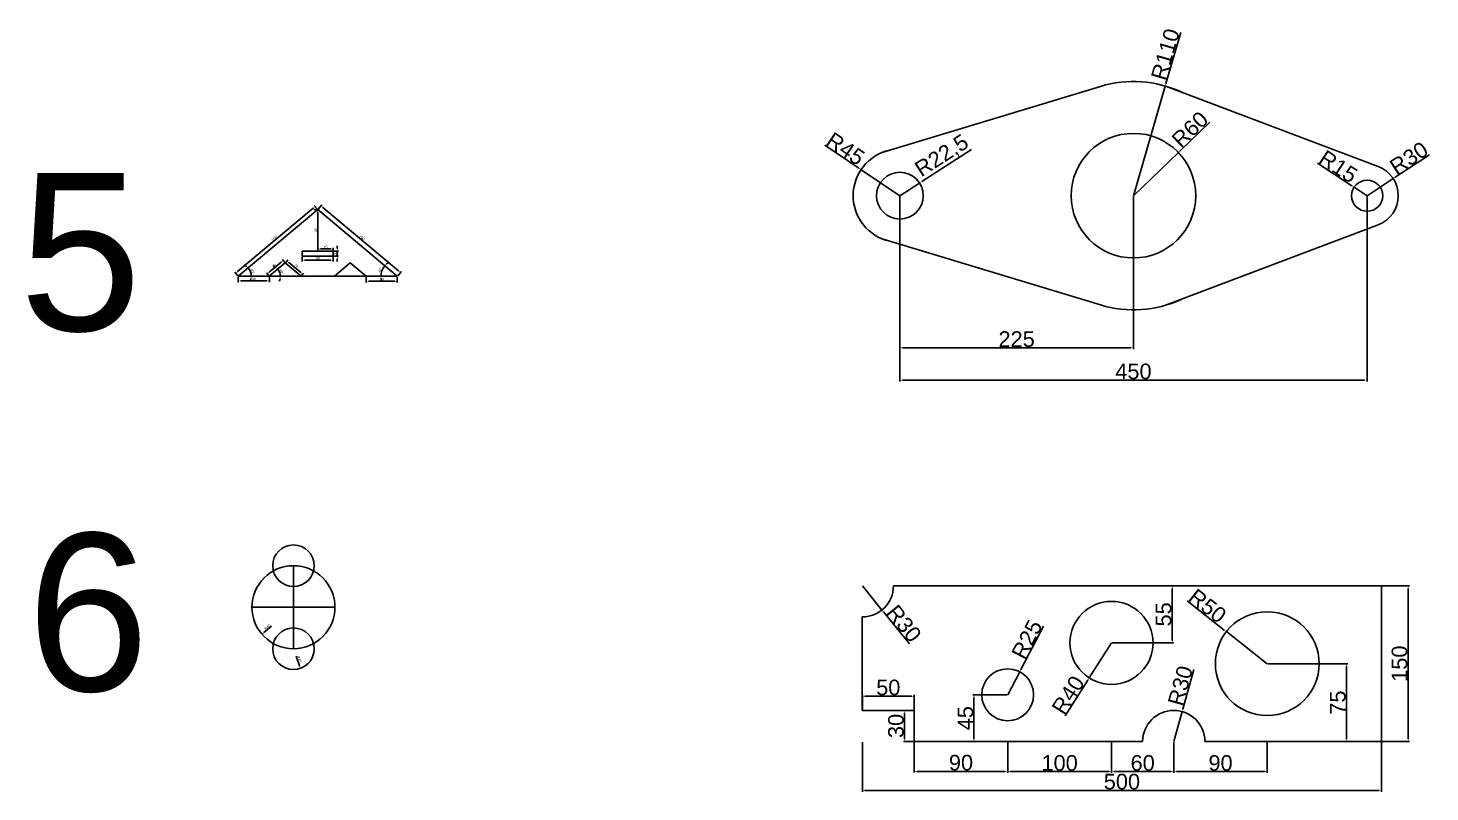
# Model space of a CAD drawing. Header units: millimetres. Extents: x 732 to 2493, y -1056 to 2615.
# Drawn here: x 792 to 2142, y 665 to 1401 of the extents above; entities that cross this region are included whole.
import ezdxf

# ---------------------------------------------------------------- set-up
doc = ezdxf.new("R2010")
doc.units = ezdxf.units.MM
doc.styles.get("Standard").update_dxf_attribs({"font": 'arial.ttf'})
doc.dimstyles.new('ISO-25', dxfattribs={"dimtxt": 2.5, "dimasz": 2.5, "dimexe": 1.25, "dimexo": 0.625, "dimtad": 1, "dimtxsty": 'Standard', "dimcen": 2.5, "dimadec": 0, "dimazin": 0, "dimtfac": 1, "dimtmove": 0, "dimatfit": 3, "dimfxl": 1, "dimarcsym": 0})

# ---------------------------------------------------------------- blocks, each defined once
blk = doc.blocks.new('*D48')
at = {"color": 0, "lineweight": -2, "transparency": 16777216}
for p, q in [((1067.3, 1226), (1072.4, 1226)), ((1071.2, 1223.5), (1071.2, 1188.5)), ((1067.3, 1186), (1072.4, 1186))]:
    blk.add_line(p, q, dxfattribs=at)
at = {"color": 0, "transparency": 16777216}
for points in [[(1070.7, 1223.5), (1071.6, 1223.5), (1071.2, 1226)], [(1070.7, 1188.5), (1071.6, 1188.5), (1071.2, 1186)]]:
    blk.add_solid(points, dxfattribs=at)
at = {"layer": 'Defpoints', "color": 0, "transparency": 16777216}
for p in [(1066.7, 1226), (1066.7, 1186), (1071.2, 1186)]:
    blk.add_point(p, dxfattribs=at)
at = {"color": 0, "transparency": 16777216, "insert": (1069.3, 1206), "char_height": 2.5, "attachment_point": 5, "rotation": 90}
blk.add_mtext('40', dxfattribs=at)
blk = doc.blocks.new('*D49')
at = {"color": 0, "lineweight": -2, "transparency": 16777216}
for p, q in [((1070.7, 1226.5), (1067.8, 1229.9)), ((993.9, 1166.3), (1066.7, 1227.3)), ((994.1, 1162.2), (991.2, 1165.6))]:
    blk.add_line(p, q, dxfattribs=at)
at = {"color": 0, "transparency": 16777216}
for points in [[(1066.4, 1227.6), (1067, 1227), (1068.6, 1228.9)], [(993.7, 1166.6), (994.2, 1165.9), (992, 1164.6)]]:
    blk.add_solid(points, dxfattribs=at)
at = {"layer": 'Defpoints', "color": 0, "transparency": 16777216}
for p in [(1068.6, 1228.9), (1071.1, 1226), (994.5, 1161.7)]:
    blk.add_point(p, dxfattribs=at)
at = {"color": 0, "transparency": 16777216, "insert": (1029.1, 1198.2), "char_height": 2.5, "attachment_point": 5, "rotation": 40}
blk.add_mtext('100', dxfattribs=at)
blk = doc.blocks.new('*D50')
at = {"color": 0, "lineweight": -2, "transparency": 16777216}
for p, q in [((1071.5, 1226.5), (1075, 1230.6)), ((1148.8, 1167), (1076.1, 1228.1)), ((1148.1, 1162.2), (1151.6, 1166.4))]:
    blk.add_line(p, q, dxfattribs=at)
at = {"color": 0, "transparency": 16777216}
for points in [[(1076.3, 1228.4), (1075.8, 1227.7), (1074.1, 1229.7)], [(1149.1, 1167.3), (1148.6, 1166.7), (1150.8, 1165.4)]]:
    blk.add_solid(points, dxfattribs=at)
at = {"layer": 'Defpoints', "color": 0, "transparency": 16777216}
for p in [(1074.1, 1229.7), (1071.1, 1226), (1147.7, 1161.7)]:
    blk.add_point(p, dxfattribs=at)
at = {"color": 0, "transparency": 16777216, "insert": (1113.7, 1199), "char_height": 2.5, "attachment_point": 5, "rotation": 320}
blk.add_mtext('100', dxfattribs=at)
blk = doc.blocks.new('*D51')
at = {"color": 0, "lineweight": -2, "transparency": 16777216}
for p, q in [((994.5, 1161.1), (994.5, 1156.1)), ((997, 1157.3), (1022, 1157.3)), ((1024.5, 1161.1), (1024.5, 1156.1))]:
    blk.add_line(p, q, dxfattribs=at)
at = {"color": 0, "transparency": 16777216}
for points in [[(997, 1157.7), (997, 1156.9), (994.5, 1157.3)], [(1022, 1157.7), (1022, 1156.9), (1024.5, 1157.3)]]:
    blk.add_solid(points, dxfattribs=at)
at = {"layer": 'Defpoints', "color": 0, "transparency": 16777216}
for p in [(994.5, 1161.7), (1024.5, 1161.7), (1024.5, 1157.3)]:
    blk.add_point(p, dxfattribs=at)
at = {"color": 0, "transparency": 16777216, "insert": (1009.5, 1159.2), "char_height": 2.5, "attachment_point": 5}
blk.add_mtext('30', dxfattribs=at)
blk = doc.blocks.new('*D52')
at = {"color": 0, "lineweight": -2, "transparency": 16777216}
for p, q in [((1024.4, 1165.6), (1035.9, 1175.3)), ((1039.4, 1175.1), (1037, 1177.8)), ((1024.1, 1162.2), (1021.7, 1165))]:
    blk.add_line(p, q, dxfattribs=at)
at = {"color": 0, "transparency": 16777216}
for points in [[(1035.7, 1175.6), (1036.2, 1175), (1037.8, 1176.9)], [(1024.2, 1166), (1024.7, 1165.3), (1022.5, 1164)]]:
    blk.add_solid(points, dxfattribs=at)
at = {"layer": 'Defpoints', "color": 0, "transparency": 16777216}
for p in [(1037.8, 1176.9), (1024.5, 1161.7), (1039.8, 1174.6)]:
    blk.add_point(p, dxfattribs=at)
at = {"color": 0, "transparency": 16777216, "insert": (1029, 1171.9), "char_height": 2.5, "attachment_point": 5, "rotation": 40}
blk.add_mtext('20', dxfattribs=at)
blk = doc.blocks.new('*D53')
at = {"color": 0, "lineweight": -2, "transparency": 16777216}
for p, q in [((1040.2, 1175.1), (1042.2, 1177.5)), ((1043.3, 1174.9), (1054.8, 1165.2)), ((1055.5, 1162.1), (1057.5, 1164.6))]:
    blk.add_line(p, q, dxfattribs=at)
at = {"color": 0, "transparency": 16777216}
for points in [[(1043.6, 1175.2), (1043.1, 1174.6), (1041.4, 1176.5)], [(1055.1, 1165.5), (1054.5, 1164.9), (1056.7, 1163.6)]]:
    blk.add_solid(points, dxfattribs=at)
at = {"layer": 'Defpoints', "color": 0, "transparency": 16777216}
for p in [(1039.8, 1174.6), (1055, 1161.7), (1056.7, 1163.6)]:
    blk.add_point(p, dxfattribs=at)
at = {"color": 0, "transparency": 16777216, "insert": (1050.3, 1171.5), "char_height": 2.5, "attachment_point": 5, "rotation": 319.7616}
blk.add_mtext('20', dxfattribs=at)
blk = doc.blocks.new('*D54')
at = {"color": 0, "lineweight": -2, "transparency": 16777216}
for p, q in [((1117.7, 1161.1), (1117.7, 1155.7)), ((1145.2, 1156.9), (1120.2, 1156.9)), ((1147.7, 1161.1), (1147.7, 1155.7))]:
    blk.add_line(p, q, dxfattribs=at)
at = {"color": 0, "transparency": 16777216}
for points in [[(1120.2, 1157.4), (1120.2, 1156.5), (1117.7, 1156.9)], [(1145.2, 1157.4), (1145.2, 1156.5), (1147.7, 1156.9)]]:
    blk.add_solid(points, dxfattribs=at)
at = {"layer": 'Defpoints', "color": 0, "transparency": 16777216}
for p in [(1117.7, 1161.7), (1147.7, 1161.7), (1117.7, 1156.9)]:
    blk.add_point(p, dxfattribs=at)
at = {"color": 0, "transparency": 16777216, "insert": (1132.7, 1158.8), "char_height": 2.5, "attachment_point": 5}
blk.add_mtext('30', dxfattribs=at)
blk = doc.blocks.new('*D55')
at = {"color": 0, "lineweight": -2, "transparency": 16777216}
for p, q in [((1071.1, 1186.6), (1071.1, 1189.2)), ((1086.1, 1186.6), (1086.1, 1189.2)), ((1073.6, 1188), (1083.6, 1188))]:
    blk.add_line(p, q, dxfattribs=at)
at = {"color": 0, "transparency": 16777216}
for points in [[(1073.6, 1188.4), (1073.6, 1187.5), (1071.1, 1188)], [(1083.6, 1188.4), (1083.6, 1187.5), (1086.1, 1188)]]:
    blk.add_solid(points, dxfattribs=at)
at = {"layer": 'Defpoints', "color": 0, "transparency": 16777216}
for p in [(1071.1, 1186), (1086.1, 1188), (1086.1, 1186)]:
    blk.add_point(p, dxfattribs=at)
at = {"color": 0, "transparency": 16777216, "insert": (1078.6, 1189.9), "char_height": 2.5, "attachment_point": 5}
blk.add_mtext('15', dxfattribs=at)
blk = doc.blocks.new('*D56')
at = {"color": 0, "lineweight": -2, "transparency": 16777216}
for p, q in [((1089.9, 1188.5), (1089.9, 1191)), ((1086.7, 1186), (1091.2, 1186)), ((1086.7, 1181), (1091.2, 1181)), ((1089.9, 1186), (1089.9, 1181)), ((1089.9, 1178.5), (1089.9, 1176))]:
    blk.add_line(p, q, dxfattribs=at)
at = {"color": 0, "transparency": 16777216}
for points in [[(1089.5, 1188.5), (1090.3, 1188.5), (1089.9, 1186)], [(1089.5, 1178.5), (1090.3, 1178.5), (1089.9, 1181)]]:
    blk.add_solid(points, dxfattribs=at)
at = {"layer": 'Defpoints', "color": 0, "transparency": 16777216}
for p in [(1086.1, 1186), (1086.1, 1181), (1089.9, 1181)]:
    blk.add_point(p, dxfattribs=at)
at = {"color": 0, "transparency": 16777216, "insert": (1088, 1183.5), "char_height": 2.5, "attachment_point": 5, "rotation": 90}
blk.add_mtext('5', dxfattribs=at)
blk = doc.blocks.new('*D57')
at = {"color": 0, "lineweight": -2, "transparency": 16777216}
for start, end in [(53.5588, 67.1176), (359.9609, 40), (332.8433, 346.4021)]:
    blk.add_arc((1024.5, 1161.7), 10.6, start, end, dxfattribs=at)
at = {"color": 0, "transparency": 16777216}
for points in [[(1031, 1170.5), (1030.5, 1169.9), (1032.6, 1168.5)], [(1034.3, 1159.3), (1035.2, 1159.2), (1035, 1161.7)]]:
    blk.add_solid(points, dxfattribs=at)
at = {"layer": 'Defpoints', "color": 0, "transparency": 16777216}
for p in [(1024.5, 1161.7), (1024.5, 1161.7), (1034.8, 1164.2), (1039.8, 1174.6), (1117.7, 1161.7)]:
    blk.add_point(p, dxfattribs=at)
at = {"color": 0, "transparency": 16777216, "insert": (1036.2, 1166), "char_height": 2.5, "attachment_point": 5, "rotation": 289.9804}
blk.add_mtext('40°', dxfattribs=at)
blk = doc.blocks.new('*D58')
at = {"color": 0, "lineweight": -2, "transparency": 16777216}
for start, end in [(51.5202, 63.0404), (360, 40), (336.9596, 348.4798)]:
    blk.add_arc((994.5, 1161.7), 12.5, start, end, dxfattribs=at)
at = {"color": 0, "transparency": 16777216}
for points in [[(1002.5, 1171.8), (1001.9, 1171.2), (1004, 1169.7)], [(1006.2, 1159.3), (1007.1, 1159.2), (1006.9, 1161.7)]]:
    blk.add_solid(points, dxfattribs=at)
at = {"layer": 'Defpoints', "color": 0, "transparency": 16777216}
for p in [(1071.1, 1226), (994.5, 1161.7), (994.5, 1161.7), (1006.6, 1164.6), (1024.5, 1161.7)]:
    blk.add_point(p, dxfattribs=at)
at = {"color": 0, "transparency": 16777216, "insert": (1008, 1166.6), "char_height": 2.5, "attachment_point": 5, "rotation": 290}
blk.add_mtext('40°', dxfattribs=at)
blk = doc.blocks.new('*D59')
at = {"color": 0, "lineweight": -2, "transparency": 16777216}
for start, end in [(121.6987, 130.8493), (140, 180), (189.1507, 198.3013)]:
    blk.add_arc((1147.7, 1161.7), 15.7, start, end, dxfattribs=at)
at = {"color": 0, "transparency": 16777216}
for points in [[(1131.8, 1159.2), (1132.6, 1159.3), (1132, 1161.7)], [(1137.7, 1173.3), (1137.1, 1173.9), (1135.7, 1171.8)]]:
    blk.add_solid(points, dxfattribs=at)
at = {"layer": 'Defpoints', "color": 0, "transparency": 16777216}
for p in [(1071.1, 1226), (1117.7, 1161.7), (1133.7, 1168.8), (1147.7, 1161.7), (1147.7, 1161.7)]:
    blk.add_point(p, dxfattribs=at)
at = {"color": 0, "transparency": 16777216, "insert": (1131.2, 1167.7), "char_height": 2.5, "attachment_point": 5, "rotation": 70}
blk.add_mtext('40°', dxfattribs=at)
blk = doc.blocks.new('*D60')
at = {"color": 0, "lineweight": -2, "transparency": 16777216}
for p, q in [((1056.1, 1180.4), (1056.1, 1175.9)), ((1058.6, 1177.2), (1083.6, 1177.2)), ((1086.1, 1180.4), (1086.1, 1175.9))]:
    blk.add_line(p, q, dxfattribs=at)
at = {"color": 0, "transparency": 16777216}
for points in [[(1058.6, 1177.6), (1058.6, 1176.8), (1056.1, 1177.2)], [(1083.6, 1177.6), (1083.6, 1176.8), (1086.1, 1177.2)]]:
    blk.add_solid(points, dxfattribs=at)
at = {"layer": 'Defpoints', "color": 0, "transparency": 16777216}
for p in [(1056.1, 1181), (1086.1, 1181), (1086.1, 1177.2)]:
    blk.add_point(p, dxfattribs=at)
at = {"color": 0, "transparency": 16777216, "insert": (1071.1, 1179.1), "char_height": 2.5, "attachment_point": 5}
blk.add_mtext('30', dxfattribs=at)
blk = doc.blocks.new('*D61')
at = {"color": 0, "lineweight": -2, "transparency": 16777216}
blk.add_line((1026.7, 824.7), (1019.3, 818.4), dxfattribs=at)
at = {"color": 0, "transparency": 16777216}
blk.add_solid([(1019.1, 818.7), (1019.6, 818), (1017.4, 816.7)], dxfattribs=at)
at = {"layer": 'Defpoints', "color": 0, "transparency": 16777216}
for p in [(1047.7, 842.9), (1017.4, 816.7)]:
    blk.add_point(p, dxfattribs=at)
at = {"color": 0, "transparency": 16777216, "insert": (1022.7, 823.8), "char_height": 2.5, "attachment_point": 5, "rotation": 40.8695}
blk.add_mtext('R40', dxfattribs=at)
blk = doc.blocks.new('*D62')
at = {"color": 0, "lineweight": -2, "transparency": 16777216}
blk.add_line((1050.3, 795.6), (1053.6, 786.4), dxfattribs=at)
at = {"color": 0, "transparency": 16777216}
blk.add_solid([(1054, 786.6), (1053.2, 786.3), (1054.4, 784.1)], dxfattribs=at)
at = {"layer": 'Defpoints', "color": 0, "transparency": 16777216}
for p in [(1047.7, 802.9), (1054.4, 784.1)]:
    blk.add_point(p, dxfattribs=at)
at = {"color": 0, "transparency": 16777216, "insert": (1053.3, 792.8), "char_height": 2.5, "attachment_point": 5, "rotation": 289.6882}
blk.add_mtext('R20', dxfattribs=at)
blk = doc.blocks.new('*D143')
at = {"color": 0, "lineweight": -2, "transparency": 16777216}
for p, q in [((1631.7, 1238.7), (1631.7, 1060.5)), ((2081.7, 1238.7), (2081.7, 1060.5)), ((1634.2, 1061.7), (2079.2, 1061.7))]:
    blk.add_line(p, q, dxfattribs=at)
at = {"color": 0, "transparency": 16777216}
for points in [[(1634.2, 1062.1), (1634.2, 1061.3), (1631.7, 1061.7)], [(2079.2, 1062.1), (2079.2, 1061.3), (2081.7, 1061.7)]]:
    blk.add_solid(points, dxfattribs=at)
at = {"layer": 'Defpoints', "color": 0, "transparency": 16777216}
for p in [(1631.7, 1239.3), (2081.7, 1239.3), (2081.7, 1061.7)]:
    blk.add_point(p, dxfattribs=at)
at = {"color": 0, "transparency": 16777216, "insert": (1856.7, 1070), "char_height": 15, "attachment_point": 5}
blk.add_mtext('450', dxfattribs=at)
blk = doc.blocks.new('*D144')
at = {"color": 0, "lineweight": -2, "transparency": 16777216}
for p, q in [((1631.7, 1238.7), (1631.7, 1091.6)), ((1856.7, 1238.7), (1856.7, 1091.6)), ((1854.2, 1092.8), (1634.2, 1092.8))]:
    blk.add_line(p, q, dxfattribs=at)
at = {"color": 0, "transparency": 16777216}
for points in [[(1634.2, 1093.2), (1634.2, 1092.4), (1631.7, 1092.8)], [(1854.2, 1093.2), (1854.2, 1092.4), (1856.7, 1092.8)]]:
    blk.add_solid(points, dxfattribs=at)
at = {"layer": 'Defpoints', "color": 0, "transparency": 16777216}
for p in [(1631.7, 1239.3), (1856.7, 1239.3), (1631.7, 1092.8)]:
    blk.add_point(p, dxfattribs=at)
at = {"color": 0, "transparency": 16777216, "insert": (1744.2, 1101.1), "char_height": 15, "attachment_point": 5}
blk.add_mtext('225', dxfattribs=at)
blk = doc.blocks.new('*D145')
at = {"color": 0, "lineweight": -2, "transparency": 16777216}
for p, q in [((1930.3, 1310.1), (1901.8, 1282.7)), ((1856.7, 1239.3), (1900, 1280.9))]:
    blk.add_line(p, q, dxfattribs=at)
at = {"color": 0, "transparency": 16777216}
blk.add_solid([(1901.5, 1283), (1902.1, 1282.4), (1900, 1280.9)], dxfattribs=at)
at = {"layer": 'Defpoints', "color": 0, "transparency": 16777216}
for p in [(1900, 1280.9), (1856.7, 1239.3)]:
    blk.add_point(p, dxfattribs=at)
at = {"color": 0, "transparency": 16777216, "insert": (1911.2, 1303.2), "char_height": 15, "attachment_point": 5, "rotation": 43.8633}
blk.add_mtext('R60', dxfattribs=at)
blk = doc.blocks.new('*D141')
at = {"color": 0, "lineweight": -2, "transparency": 16777216}
for p, q in [((1902.2, 1396.6), (1888, 1347.4)), ((1856.7, 1239.3), (1887.3, 1345))]:
    blk.add_line(p, q, dxfattribs=at)
at = {"color": 0, "transparency": 16777216}
blk.add_solid([(1887.6, 1347.5), (1888.4, 1347.3), (1887.3, 1345)], dxfattribs=at)
at = {"layer": 'Defpoints', "color": 0, "transparency": 16777216}
for p in [(1887.3, 1345), (1856.7, 1239.3)]:
    blk.add_point(p, dxfattribs=at)
at = {"color": 0, "transparency": 16777216, "insert": (1887.5, 1375.5), "char_height": 15, "attachment_point": 5, "rotation": 73.8636}
blk.add_mtext('R110', dxfattribs=at)
blk = doc.blocks.new('*D146')
at = {"color": 0, "lineweight": -2, "transparency": 16777216}
for p, q in [((1700.8, 1283.8), (1652.8, 1252.9)), ((1631.7, 1239.3), (1650.7, 1251.5))]:
    blk.add_line(p, q, dxfattribs=at)
at = {"color": 0, "transparency": 16777216}
blk.add_solid([(1652.5, 1253.2), (1653, 1252.5), (1650.7, 1251.5)], dxfattribs=at)
at = {"layer": 'Defpoints', "color": 0, "transparency": 16777216}
for p in [(1650.7, 1251.5), (1631.7, 1239.3)]:
    blk.add_point(p, dxfattribs=at)
at = {"color": 0, "transparency": 16777216, "insert": (1672.6, 1277.1), "char_height": 15, "attachment_point": 5, "rotation": 32.7837}
blk.add_mtext('R22,5', dxfattribs=at)
blk = doc.blocks.new('*D147')
at = {"color": 0, "lineweight": -2, "transparency": 16777216}
for p, q in [((1559.4, 1288), (1592.3, 1265.8)), ((1631.7, 1239.3), (1594.4, 1264.4))]:
    blk.add_line(p, q, dxfattribs=at)
at = {"color": 0, "transparency": 16777216}
blk.add_solid([(1592.6, 1266.2), (1592.1, 1265.5), (1594.4, 1264.4)], dxfattribs=at)
at = {"layer": 'Defpoints', "color": 0, "transparency": 16777216}
for p in [(1594.4, 1264.4), (1631.7, 1239.3)]:
    blk.add_point(p, dxfattribs=at)
at = {"color": 0, "transparency": 16777216, "insert": (1579.4, 1284.5), "char_height": 15, "attachment_point": 5, "rotation": 326.0949}
blk.add_mtext('R45', dxfattribs=at)
blk = doc.blocks.new('*D148')
at = {"color": 0, "lineweight": -2, "transparency": 16777216}
for p, q in [((2033.9, 1270.7), (2067.1, 1248.9)), ((2081.7, 1239.3), (2069.2, 1247.6))]:
    blk.add_line(p, q, dxfattribs=at)
at = {"color": 0, "transparency": 16777216}
blk.add_solid([(2067.3, 1249.3), (2066.9, 1248.6), (2069.2, 1247.6)], dxfattribs=at)
at = {"layer": 'Defpoints', "color": 0, "transparency": 16777216}
for p in [(2069.2, 1247.6), (2081.7, 1239.3)]:
    blk.add_point(p, dxfattribs=at)
at = {"color": 0, "transparency": 16777216, "insert": (2054, 1267.4), "char_height": 15, "attachment_point": 5, "rotation": 326.7857}
blk.add_mtext('R15', dxfattribs=at)
blk = doc.blocks.new('*D142')
at = {"color": 0, "lineweight": -2, "transparency": 16777216}
for p, q in [((2142, 1278.8), (2108.9, 1257.2)), ((2081.7, 1239.3), (2106.8, 1255.8))]:
    blk.add_line(p, q, dxfattribs=at)
at = {"color": 0, "transparency": 16777216}
blk.add_solid([(2108.7, 1257.5), (2109.2, 1256.8), (2106.8, 1255.8)], dxfattribs=at)
at = {"layer": 'Defpoints', "color": 0, "transparency": 16777216}
for p in [(2106.8, 1255.8), (2081.7, 1239.3)]:
    blk.add_point(p, dxfattribs=at)
at = {"color": 0, "transparency": 16777216, "insert": (2122, 1275.6), "char_height": 15, "attachment_point": 5, "rotation": 33.2416}
blk.add_mtext('R30', dxfattribs=at)
blk = doc.blocks.new('*D158')
at = {"color": 0, "lineweight": -2, "transparency": 16777216}
for p, q in [((1595.6, 744.2), (1595.6, 758.4)), ((1598.1, 757.2), (1643.1, 757.2)), ((1645.6, 744.2), (1645.6, 758.4))]:
    blk.add_line(p, q, dxfattribs=at)
at = {"color": 0, "transparency": 16777216}
for points in [[(1598.1, 757.6), (1598.1, 756.8), (1595.6, 757.2)], [(1643.1, 757.6), (1643.1, 756.8), (1645.6, 757.2)]]:
    blk.add_solid(points, dxfattribs=at)
at = {"layer": 'Defpoints', "color": 0, "transparency": 16777216}
for p in [(1645.6, 757.2), (1595.6, 743.5), (1645.6, 743.5)]:
    blk.add_point(p, dxfattribs=at)
at = {"color": 0, "transparency": 16777216, "insert": (1620.6, 765.5), "char_height": 15, "attachment_point": 5}
blk.add_mtext('50', dxfattribs=at)
blk = doc.blocks.new('*D159')
at = {"color": 0, "lineweight": -2, "transparency": 16777216}
for p, q in [((1645, 743.5), (1635.1, 743.5)), ((1636.3, 716), (1636.3, 741)), ((1645, 713.5), (1635.1, 713.5))]:
    blk.add_line(p, q, dxfattribs=at)
at = {"color": 0, "transparency": 16777216}
for points in [[(1635.9, 741), (1636.7, 741), (1636.3, 743.5)], [(1635.9, 716), (1636.7, 716), (1636.3, 713.5)]]:
    blk.add_solid(points, dxfattribs=at)
at = {"layer": 'Defpoints', "color": 0, "transparency": 16777216}
for p in [(1636.3, 743.5), (1645.6, 743.5), (1645.6, 713.5)]:
    blk.add_point(p, dxfattribs=at)
at = {"color": 0, "transparency": 16777216, "insert": (1628, 728.5), "char_height": 15, "attachment_point": 5, "rotation": 90}
blk.add_mtext('30', dxfattribs=at)
blk = doc.blocks.new('*D149')
at = {"color": 0, "lineweight": -2, "transparency": 16777216}
for p, q in [((1645.6, 712.9), (1645.6, 683.6)), ((1735.6, 712.9), (1735.6, 683.6)), ((1648.1, 684.8), (1733.1, 684.8))]:
    blk.add_line(p, q, dxfattribs=at)
at = {"color": 0, "transparency": 16777216}
for points in [[(1648.1, 685.2), (1648.1, 684.4), (1645.6, 684.8)], [(1733.1, 685.2), (1733.1, 684.4), (1735.6, 684.8)]]:
    blk.add_solid(points, dxfattribs=at)
at = {"layer": 'Defpoints', "color": 0, "transparency": 16777216}
for p in [(1645.6, 713.5), (1735.6, 713.5), (1735.6, 684.8)]:
    blk.add_point(p, dxfattribs=at)
at = {"color": 0, "transparency": 16777216, "insert": (1690.6, 693.1), "char_height": 15, "attachment_point": 5}
blk.add_mtext('90', dxfattribs=at)
blk = doc.blocks.new('*D150')
at = {"color": 0, "lineweight": -2, "transparency": 16777216}
for p, q in [((1735, 758.5), (1701.9, 758.5)), ((1703.1, 756), (1703.1, 716)), ((1735, 713.5), (1701.9, 713.5))]:
    blk.add_line(p, q, dxfattribs=at)
at = {"color": 0, "transparency": 16777216}
for points in [[(1702.7, 756), (1703.6, 756), (1703.1, 758.5)], [(1702.7, 716), (1703.6, 716), (1703.1, 713.5)]]:
    blk.add_solid(points, dxfattribs=at)
at = {"layer": 'Defpoints', "color": 0, "transparency": 16777216}
for p in [(1735.6, 758.5), (1703.1, 713.5), (1735.6, 713.5)]:
    blk.add_point(p, dxfattribs=at)
at = {"color": 0, "transparency": 16777216, "insert": (1694.9, 736), "char_height": 15, "attachment_point": 5, "rotation": 90}
blk.add_mtext('45', dxfattribs=at)
blk = doc.blocks.new('*D151')
at = {"color": 0, "lineweight": -2, "transparency": 16777216}
for p, q in [((1836.2, 863.5), (1895.4, 863.5)), ((1894.1, 811), (1894.1, 861)), ((1836.2, 808.5), (1895.4, 808.5))]:
    blk.add_line(p, q, dxfattribs=at)
at = {"color": 0, "transparency": 16777216}
for points in [[(1893.7, 861), (1894.5, 861), (1894.1, 863.5)], [(1893.7, 811), (1894.5, 811), (1894.1, 808.5)]]:
    blk.add_solid(points, dxfattribs=at)
at = {"layer": 'Defpoints', "color": 0, "transparency": 16777216}
for p in [(1835.6, 863.5), (1894.1, 863.5), (1835.6, 808.5)]:
    blk.add_point(p, dxfattribs=at)
at = {"color": 0, "transparency": 16777216, "insert": (1885.8, 836), "char_height": 15, "attachment_point": 5, "rotation": 90}
blk.add_mtext('55', dxfattribs=at)
blk = doc.blocks.new('*D152')
at = {"color": 0, "lineweight": -2, "transparency": 16777216}
for p, q in [((1735.6, 712.9), (1735.6, 683.3)), ((1835.6, 712.9), (1835.6, 683.3)), ((1833.1, 684.6), (1738.1, 684.6))]:
    blk.add_line(p, q, dxfattribs=at)
at = {"color": 0, "transparency": 16777216}
for points in [[(1738.1, 685), (1738.1, 684.1), (1735.6, 684.6)], [(1833.1, 685), (1833.1, 684.1), (1835.6, 684.6)]]:
    blk.add_solid(points, dxfattribs=at)
at = {"layer": 'Defpoints', "color": 0, "transparency": 16777216}
for p in [(1735.6, 713.5), (1835.6, 713.5), (1735.6, 684.6)]:
    blk.add_point(p, dxfattribs=at)
at = {"color": 0, "transparency": 16777216, "insert": (1785.6, 692.8), "char_height": 15, "attachment_point": 5}
blk.add_mtext('100', dxfattribs=at)
blk = doc.blocks.new('*D160')
at = {"color": 0, "lineweight": -2, "transparency": 16777216}
for p, q in [((1835.6, 712.9), (1835.6, 683.3)), ((1895.6, 712.9), (1895.6, 683.3)), ((1893.1, 684.6), (1838.1, 684.6))]:
    blk.add_line(p, q, dxfattribs=at)
at = {"color": 0, "transparency": 16777216}
for points in [[(1838.1, 685), (1838.1, 684.1), (1835.6, 684.6)], [(1893.1, 685), (1893.1, 684.1), (1895.6, 684.6)]]:
    blk.add_solid(points, dxfattribs=at)
at = {"layer": 'Defpoints', "color": 0, "transparency": 16777216}
for p in [(1835.6, 713.5), (1895.6, 713.5), (1835.6, 684.6)]:
    blk.add_point(p, dxfattribs=at)
at = {"color": 0, "transparency": 16777216, "insert": (1865.6, 692.8), "char_height": 15, "attachment_point": 5}
blk.add_mtext('60', dxfattribs=at)
blk = doc.blocks.new('*D153')
at = {"color": 0, "lineweight": -2, "transparency": 16777216}
for p, q in [((1895.6, 712.9), (1895.6, 683.3)), ((1985.6, 712.9), (1985.6, 683.3)), ((1898.1, 684.6), (1983.1, 684.6))]:
    blk.add_line(p, q, dxfattribs=at)
at = {"color": 0, "transparency": 16777216}
for points in [[(1898.1, 685), (1898.1, 684.1), (1895.6, 684.6)], [(1983.1, 685), (1983.1, 684.1), (1985.6, 684.6)]]:
    blk.add_solid(points, dxfattribs=at)
at = {"layer": 'Defpoints', "color": 0, "transparency": 16777216}
for p in [(1895.6, 713.5), (1985.6, 713.5), (1985.6, 684.6)]:
    blk.add_point(p, dxfattribs=at)
at = {"color": 0, "transparency": 16777216, "insert": (1940.6, 692.8), "char_height": 15, "attachment_point": 5}
blk.add_mtext('90', dxfattribs=at)
blk = doc.blocks.new('*D154')
at = {"color": 0, "lineweight": -2, "transparency": 16777216}
for p, q in [((1986.2, 788.5), (2063.1, 788.5)), ((2061.8, 786), (2061.8, 716)), ((1986.2, 713.5), (2063.1, 713.5))]:
    blk.add_line(p, q, dxfattribs=at)
at = {"color": 0, "transparency": 16777216}
for points in [[(2061.4, 786), (2062.2, 786), (2061.8, 788.5)], [(2061.4, 716), (2062.2, 716), (2061.8, 713.5)]]:
    blk.add_solid(points, dxfattribs=at)
at = {"layer": 'Defpoints', "color": 0, "transparency": 16777216}
for p in [(1985.6, 788.5), (1985.6, 713.5), (2061.8, 713.5)]:
    blk.add_point(p, dxfattribs=at)
at = {"color": 0, "transparency": 16777216, "insert": (2053.6, 751), "char_height": 15, "attachment_point": 5, "rotation": 90}
blk.add_mtext('75', dxfattribs=at)
blk = doc.blocks.new('*D161')
at = {"color": 0, "lineweight": -2, "transparency": 16777216}
for p, q in [((2096.2, 863.5), (2122.6, 863.5)), ((2121.3, 861), (2121.3, 716)), ((2096.2, 713.5), (2122.6, 713.5))]:
    blk.add_line(p, q, dxfattribs=at)
at = {"color": 0, "transparency": 16777216}
for points in [[(2120.9, 861), (2121.7, 861), (2121.3, 863.5)], [(2120.9, 716), (2121.7, 716), (2121.3, 713.5)]]:
    blk.add_solid(points, dxfattribs=at)
at = {"layer": 'Defpoints', "color": 0, "transparency": 16777216}
for p in [(2095.6, 863.5), (2095.6, 713.5), (2121.3, 713.5)]:
    blk.add_point(p, dxfattribs=at)
at = {"color": 0, "transparency": 16777216, "insert": (2113, 788.5), "char_height": 15, "attachment_point": 5, "rotation": 90}
blk.add_mtext('150', dxfattribs=at)
blk = doc.blocks.new('*D155')
at = {"color": 0, "lineweight": -2, "transparency": 16777216}
for p, q in [((1595.6, 712.9), (1595.6, 665.2)), ((2095.6, 712.9), (2095.6, 665.2)), ((2093.1, 666.5), (1598.1, 666.5))]:
    blk.add_line(p, q, dxfattribs=at)
at = {"color": 0, "transparency": 16777216}
for points in [[(1598.1, 666.9), (1598.1, 666.1), (1595.6, 666.5)], [(2093.1, 666.9), (2093.1, 666.1), (2095.6, 666.5)]]:
    blk.add_solid(points, dxfattribs=at)
at = {"layer": 'Defpoints', "color": 0, "transparency": 16777216}
for p in [(1595.6, 713.5), (2095.6, 713.5), (1595.6, 666.5)]:
    blk.add_point(p, dxfattribs=at)
at = {"color": 0, "transparency": 16777216, "insert": (1845.6, 674.8), "char_height": 15, "attachment_point": 5}
blk.add_mtext('500', dxfattribs=at)
blk = doc.blocks.new('*D162')
at = {"color": 0, "lineweight": -2, "transparency": 16777216}
for p, q in [((1595.6, 863.5), (1614.5, 840.2)), ((1640.9, 807.6), (1616, 838.3))]:
    blk.add_line(p, q, dxfattribs=at)
at = {"color": 0, "transparency": 16777216}
blk.add_solid([(1616.4, 838.5), (1615.7, 838), (1614.5, 840.2)], dxfattribs=at)
at = {"layer": 'Defpoints', "color": 0, "transparency": 16777216}
for p in [(1595.6, 863.5), (1614.5, 840.2)]:
    blk.add_point(p, dxfattribs=at)
at = {"color": 0, "transparency": 16777216, "insert": (1635.7, 827.2), "char_height": 15, "attachment_point": 5, "rotation": 309.029}
blk.add_mtext('R30', dxfattribs=at)
blk = doc.blocks.new('*D163')
at = {"color": 0, "lineweight": -2, "transparency": 16777216}
for p, q in [((1770.1, 824.6), (1748.3, 782.9)), ((1735.6, 758.5), (1747.2, 780.7))]:
    blk.add_line(p, q, dxfattribs=at)
at = {"color": 0, "transparency": 16777216}
blk.add_solid([(1747.9, 783.1), (1748.7, 782.7), (1747.2, 780.7)], dxfattribs=at)
at = {"layer": 'Defpoints', "color": 0, "transparency": 16777216}
for p in [(1747.2, 780.7), (1735.6, 758.5)]:
    blk.add_point(p, dxfattribs=at)
at = {"color": 0, "transparency": 16777216, "insert": (1754.1, 811.9), "char_height": 15, "attachment_point": 5, "rotation": 62.4283}
blk.add_mtext('R25', dxfattribs=at)
blk = doc.blocks.new('*D156')
at = {"color": 0, "lineweight": -2, "transparency": 16777216}
for p, q in [((1835.6, 808.5), (1814.1, 774.8)), ((1790.9, 738.2), (1812.8, 772.7))]:
    blk.add_line(p, q, dxfattribs=at)
at = {"color": 0, "transparency": 16777216}
blk.add_solid([(1812.4, 772.9), (1813.2, 772.4), (1814.1, 774.8)], dxfattribs=at)
at = {"layer": 'Defpoints', "color": 0, "transparency": 16777216}
for p in [(1835.6, 808.5), (1814.1, 774.8)]:
    blk.add_point(p, dxfattribs=at)
at = {"color": 0, "transparency": 16777216, "insert": (1793.8, 758.3), "char_height": 15, "attachment_point": 5, "rotation": 57.5847}
blk.add_mtext('R40', dxfattribs=at)
blk = doc.blocks.new('*D157')
at = {"color": 0, "lineweight": -2, "transparency": 16777216}
for p, q in [((1914.9, 782.9), (1904.3, 744.8)), ((1895.6, 713.5), (1903.6, 742.4))]:
    blk.add_line(p, q, dxfattribs=at)
at = {"color": 0, "transparency": 16777216}
blk.add_solid([(1903.9, 745), (1904.7, 744.7), (1903.6, 742.4)], dxfattribs=at)
at = {"layer": 'Defpoints', "color": 0, "transparency": 16777216}
for p in [(1903.6, 742.4), (1895.6, 713.5)]:
    blk.add_point(p, dxfattribs=at)
at = {"color": 0, "transparency": 16777216, "insert": (1901.9, 767.3), "char_height": 15, "attachment_point": 5, "rotation": 74.4487}
blk.add_mtext('R30', dxfattribs=at)
blk = doc.blocks.new('*D164')
at = {"color": 0, "lineweight": -2, "transparency": 16777216}
for p, q in [((1908.3, 849), (1944.2, 820.9)), ((1985.6, 788.5), (1946.2, 819.4))]:
    blk.add_line(p, q, dxfattribs=at)
at = {"color": 0, "transparency": 16777216}
blk.add_solid([(1944.5, 821.2), (1944, 820.6), (1946.2, 819.4)], dxfattribs=at)
at = {"layer": 'Defpoints', "color": 0, "transparency": 16777216}
for p in [(1946.2, 819.4), (1985.6, 788.5)]:
    blk.add_point(p, dxfattribs=at)
at = {"color": 0, "transparency": 16777216, "insert": (1928, 844.1), "char_height": 15, "attachment_point": 5, "rotation": 321.9424}
blk.add_mtext('R50', dxfattribs=at)

msp = doc.modelspace()

# ---------------------------------------------------------------- linework, layer by layer
for p, q in [((994.46, 1161.717), (1071.065, 1225.996)), ((1147.669, 1161.717), (1071.065, 1225.996)), ((1071.065, 1185.996), (1056.065, 1185.996)), ((1056.065, 1185.996), (1056.065, 1180.996)), ((1071.065, 1185.996), (1086.065, 1185.996)), ((1086.065, 1185.996), (1086.065, 1180.996)), ((994.46, 1161.717), (1024.46, 1161.717)), ((1024.46, 1161.717), (1039.781, 1174.573)), ((1117.669, 1161.654), (1024.46, 1161.717)), ((1039.781, 1174.573), (1055.048, 1161.654)), ((1102.348, 1174.573), (1087.081, 1161.654)), ((1117.669, 1161.717), (1102.348, 1174.573)), ((1147.669, 1161.717), (1117.669, 1161.717)), ((1047.688, 842.9), (1047.688, 882.9)), ((1047.688, 842.9), (1007.688, 842.9)), ((1047.688, 842.9), (1047.688, 802.9)), ((1047.688, 842.9), (1087.688, 842.9))]:
    msp.add_line(p, q)
at = {"color": 0}
msp.add_line((1056.065, 1180.996), (1086.065, 1180.996), dxfattribs=at)
for points in [[(1615.695, 1281.387), (1824.909, 1344.639, -0.18314517), (1902.693, 1339.288)], [(1888.575, 1344.639), (2092.374, 1267.399, -0.69040964), (2092.374, 1211.293), (1888.575, 1134.053)], [(1615.695, 1197.304), (1824.909, 1134.053, 0.18314517), (1902.693, 1139.404)]]:
    msp.add_lwpolyline(points, format="xyb", dxfattribs=at)
for points in [[(1625.582, 863.531), (2095.582, 863.531), (2095.582, 713.531), (1925.582, 713.531)], [(1595.582, 743.531), (1595.582, 833.531)], [(1645.582, 713.531), (1645.582, 743.531), (1595.582, 743.531)], [(1865.582, 713.531), (1645.582, 713.531)]]:
    msp.add_lwpolyline(points, dxfattribs=at)
for centre, radius in [((1856.742, 1239.346), 60), ((1631.742, 1239.346), 22.5), ((2081.742, 1239.346), 15), ((1835.582, 808.531), 40), ((1985.582, 788.531), 50), ((1735.582, 758.531), 25)]:
    msp.add_circle(centre, radius, dxfattribs=at)
for centre, radius in [((1047.688, 882.9), 20), ((1047.688, 842.9), 40), ((1047.688, 802.9), 20)]:
    msp.add_circle(centre, radius)
for centre, radius, start, end in [((1631.742, 1239.346), 45, 102.751342, 257.248658), ((1595.582, 863.531), 30, 270, 0), ((1895.582, 713.531), 30, 0, 180)]:
    msp.add_arc(centre, radius, start, end, dxfattribs=at)

# ---------------------------------------------------------------- texts
at = {"color": 152, "true_color": 0x2776bb}
for s, p in [('5', (783.573, 1109.29)), ('6', (790.857, 762.209))]:
    msp.add_text(s, height=151.809, dxfattribs=at).set_placement(p)

# ---------------------------------------------------------------- dimensions: what is measured, and where the dimension line sits
for center, mpoint, picture, middle in [((1856.742, 1239.346), (1887.314, 1345.012), '*D141', (1887.513, 1375.506)), ((1856.742, 1239.346), (1900.002, 1280.922), '*D145', (1911.22, 1303.193)), ((1631.742, 1239.346), (1594.394, 1264.448), '*D147', (1579.408, 1284.463)), ((1631.742, 1239.346), (1650.658, 1251.529), '*D146', (1672.628, 1277.144)), ((2081.742, 1239.346), (2069.193, 1247.563), '*D148', (2053.984, 1267.422)), ((2081.742, 1239.346), (2106.833, 1255.791), '*D142', (2121.961, 1275.617)), ((1595.582, 863.531), (1614.474, 840.227), '*D162', (1635.724, 827.175)), ((1895.582, 713.531), (1903.625, 742.433), '*D157', (1901.946, 767.315))]:
    dim = msp.add_radius_dim(center=center, mpoint=mpoint, dimstyle='ISO-25', override={"dimtxt": 15}, dxfattribs=at)
    dim.commit()
    dim.dimension.update_dxf_attribs({"geometry": picture, "text_midpoint": middle})
for p1, p2, distance, picture, middle in [((994.46, 1161.717), (1071.065, 1225.996), 3.821, '*D49', (1029.084, 1198.24)), ((1147.669, 1161.717), (1071.065, 1225.996), -4.799, '*D50', (1113.674, 1198.989)), ((1024.46, 1161.717), (1039.781, 1174.573), 3.025, '*D52', (1028.954, 1171.919)), ((1039.781, 1174.573), (1055.048, 1161.654), 2.568, '*D53', (1050.302, 1171.526))]:
    dim = msp.add_aligned_dim(p1=p1, p2=p2, distance=distance, dimstyle='ISO-25', dxfattribs=at)
    dim.commit()
    dim.dimension.update_dxf_attribs({"geometry": picture, "text_midpoint": middle})
for base, p1, p2, picture, middle in [((2081.742, 1061.707), (1631.742, 1239.346), (2081.742, 1239.346), '*D143', (1856.742, 1069.991)), ((1631.742, 1092.822), (1856.742, 1239.346), (1631.742, 1239.346), '*D144', (1744.242, 1101.106)), ((1645.582, 757.179), (1595.582, 743.531), (1645.582, 743.531), '*D158', (1620.582, 765.463)), ((1595.582, 666.488), (2095.582, 713.531), (1595.582, 713.531), '*D155', (1845.582, 674.772)), ((1735.582, 684.805), (1645.582, 713.531), (1735.582, 713.531), '*D149', (1690.582, 693.089)), ((1735.582, 684.566), (1835.582, 713.531), (1735.582, 713.531), '*D152', (1785.582, 692.849)), ((1835.582, 684.566), (1895.582, 713.531), (1835.582, 713.531), '*D160', (1865.582, 692.849)), ((1985.582, 684.566), (1895.582, 713.531), (1985.582, 713.531), '*D153', (1940.582, 692.849))]:
    dim = msp.add_linear_dim(base=base, p1=p1, p2=p2, dimstyle='ISO-25', override={"dimtxt": 15}, dxfattribs=at)
    dim.commit()
    dim.dimension.update_dxf_attribs({"geometry": picture, "text_midpoint": middle})
for base, line1, line2, picture, middle in [((1006.579, 1164.59), ((994.46, 1161.717), (1071.065, 1225.996)), ((994.46, 1161.717), (1024.46, 1161.717)), '*D58', (1007.951, 1166.627)), ((1133.666, 1168.75), ((1147.669, 1161.717), (1071.065, 1225.996)), ((1147.669, 1161.717), (1117.669, 1161.717)), '*D59', (1131.157, 1167.727)), ((1034.765, 1164.155), ((1117.669, 1161.654), (1024.46, 1161.717)), ((1024.46, 1161.717), (1039.781, 1174.573)), '*D57', (1036.199, 1165.985))]:
    dim = msp.add_angular_dim_2l(base=base, line1=line1, line2=line2, dimstyle='ISO-25', dxfattribs=at)
    dim.commit()
    dim.dimension.update_dxf_attribs({"geometry": picture, "text_midpoint": middle})
for base, p1, p2, picture, middle in [((1071.157, 1185.996), (1066.711, 1225.996), (1066.711, 1185.996), '*D48', (1069.255, 1205.996)), ((1089.931, 1180.996), (1086.065, 1185.996), (1086.065, 1180.996), '*D56', (1088.035, 1183.496))]:
    dim = msp.add_linear_dim(base=base, p1=p1, p2=p2, angle=90, dimstyle='ISO-25', dxfattribs=at)
    dim.commit()
    dim.dimension.update_dxf_attribs({"geometry": picture, "text_midpoint": middle})
for base, p1, p2, picture, middle in [((1086.065, 1187.962), (1071.065, 1185.996), (1086.065, 1185.996), '*D55', (1078.565, 1189.863)), ((1086.065, 1177.181), (1056.065, 1180.996), (1086.065, 1180.996), '*D60', (1071.065, 1179.084)), ((1024.46, 1157.312), (994.46, 1161.717), (1024.46, 1161.717), '*D51', (1009.46, 1159.214)), ((1117.669, 1156.934), (1147.669, 1161.717), (1117.669, 1161.717), '*D54', (1132.669, 1158.836))]:
    dim = msp.add_linear_dim(base=base, p1=p1, p2=p2, dimstyle='ISO-25', dxfattribs=at)
    dim.commit()
    dim.dimension.update_dxf_attribs({"geometry": picture, "text_midpoint": middle})
for base, p1, p2, picture, middle in [((1894.102, 863.531), (1835.582, 808.531), (1835.582, 863.531), '*D151', (1885.849, 836.031)), ((2121.33, 713.531), (2095.582, 863.531), (2095.582, 713.531), '*D161', (2113.047, 788.531)), ((2061.828, 713.531), (1985.582, 788.531), (1985.582, 713.531), '*D154', (2053.575, 751.031)), ((1703.147, 713.531), (1735.582, 758.531), (1735.582, 713.531), '*D150', (1694.894, 736.031)), ((1636.325, 743.531), (1645.582, 713.531), (1645.582, 743.531), '*D159', (1628.036, 728.531))]:
    dim = msp.add_linear_dim(base=base, p1=p1, p2=p2, angle=90, dimstyle='ISO-25', override={"dimtxt": 15}, dxfattribs=at)
    dim.commit()
    dim.dimension.update_dxf_attribs({"geometry": picture, "text_midpoint": middle})
for center, mpoint, picture, middle in [((1985.582, 788.531), (1946.213, 819.354), '*D164', (1922.894, 837.61)), ((1735.582, 758.531), (1747.154, 780.692), '*D163', (1761.468, 808.106)), ((1835.582, 808.531), (1814.14, 774.764), '*D156', (1800.84, 753.819))]:
    dim = msp.add_radius_dim(center=center, mpoint=mpoint, dimstyle='ISO-25', override={"dimtxt": 15}, dxfattribs=at)
    dim.commit()
    dim.dimension.update_dxf_attribs({"geometry": picture, "text_midpoint": middle, "dimtype": 164})
for center, mpoint, picture, middle in [((1047.688, 842.9), (1017.44, 816.727), '*D61', (1023.949, 822.359)), ((1047.688, 802.9), (1054.426, 784.069), '*D62', (1051.526, 792.174))]:
    dim = msp.add_radius_dim(center=center, mpoint=mpoint, dimstyle='ISO-25', dxfattribs=at)
    dim.commit()
    dim.dimension.update_dxf_attribs({"geometry": picture, "text_midpoint": middle, "dimtype": 164})

doc.saveas('drawing.dxf')
